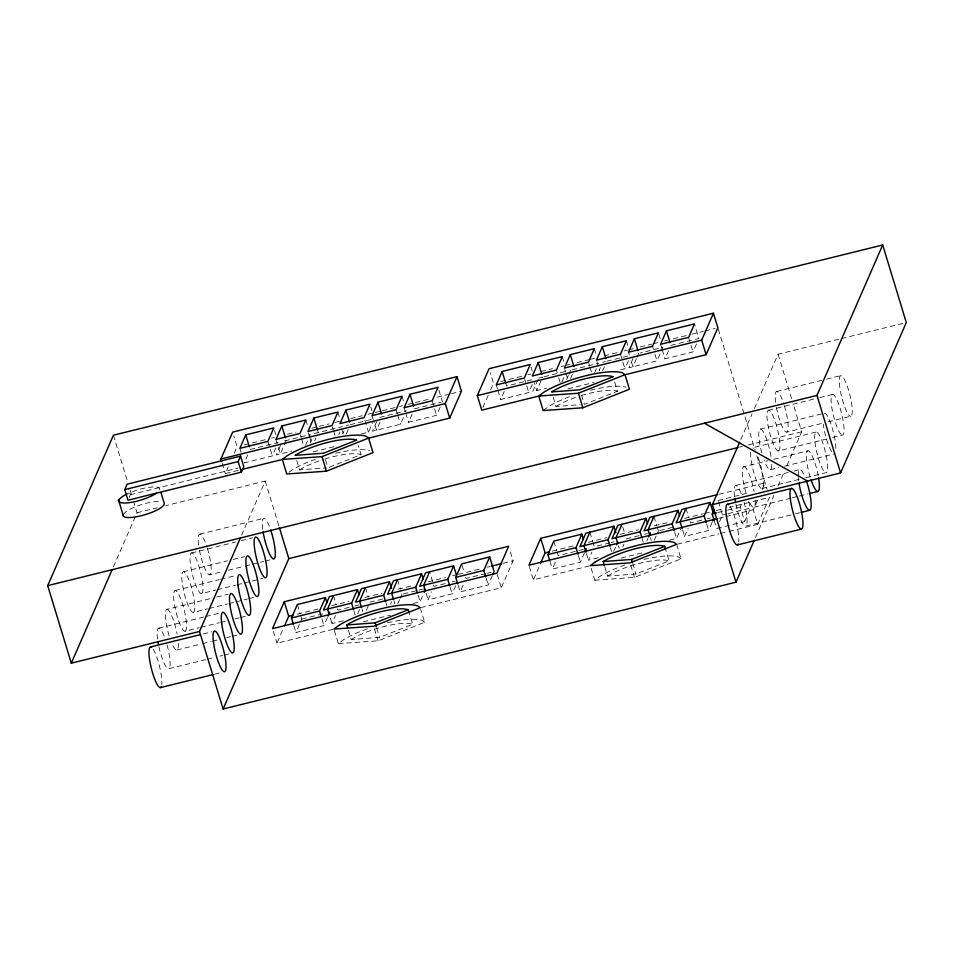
<?xml version="1.0" encoding="UTF-8"?>
<svg xmlns="http://www.w3.org/2000/svg" width="954" height="954" viewBox="0 0 954 954"><rect width="100%" height="100%" fill="white"/><g stroke="black" fill="none" stroke-linecap="round" stroke-linejoin="round"><path stroke-width="0.72" stroke-dasharray="4.77 3.58" d="M159.7 489.927L159.723 488.472L158.352 487.458A21.417 5.33 -16.9 0 0 126.894 494.077M129.16 497.475L130.352 494.756L128.742 489.462M113.335 566.962L137.018 512.763L134.013 502.889M238.261 470.37L225.311 473.578L228.256 466.852M234.135 453.388L237.069 446.663L233.849 436.073M247.813 454.808L244.284 462.881L272.331 455.952L276.445 446.532M280.452 445.53L276.338 454.963L291.65 451.17M241.553 535.254L265.224 481.054L165.829 505.632M286.224 440.509L280.345 453.961L277.519 444.707M305.554 445.327L310.265 434.559L283.553 441.165M310.157 442.99L311.922 438.959M314.748 440.653L315.929 437.969M338.789 434.714L339.958 432.019M342.796 433.724L343.965 431.029M346.219 434.082L348.568 428.692M361.423 433.915L368.494 432.174L372.609 422.753M333.041 629.342L276.946 643.211L283.41 628.4M376.615 421.751L372.501 431.184L400.537 424.244L404.663 414.823M380.026 422.109L376.508 430.182L373.682 420.929M327.484 617.5L323.955 625.574L295.907 632.514L301.786 619.051L300.582 615.091M440.128 407.251L436.598 415.324L408.55 422.264L412.08 414.191M343.285 620.804L331.968 623.594L335.498 615.521M357.774 613.613L359.539 609.582M366.372 610.286L368.721 604.908M390.413 604.347L391.593 601.652M482.915 407.477L488.209 395.361M490.559 389.983L493.504 383.246L490.284 372.668M397.842 603.703L399.607 599.672M400.191 598.325L401.956 594.282L400.752 590.323M532.284 384.462L528.754 392.535L500.707 399.476L504.237 391.402M413.046 603.548L420.118 601.795L423.648 593.722M455.702 585.804L452.172 593.877L428.131 599.816L431.661 591.742M538.056 379.43L532.761 391.545L546.666 388.111M492.347 575.536L488.233 584.957L460.186 591.897L464.3 582.477M561.989 381.922L565.519 373.849M566.581 379.585L568.346 375.542M568.93 374.195L570.695 370.164M570.587 378.595L572.352 374.552M594.628 372.644L596.393 368.614M420.774 607.638L501.315 587.724L513.073 560.809L509.46 548.908M599.219 370.307L600.4 367.624M602.642 370.665L604.407 366.634M620.672 369.806L624.918 368.757L628.447 360.684M589.465 565.925L533.369 579.793L539.845 564.995M633.039 358.346L628.924 367.767L656.972 360.839L662.851 347.375L640.229 352.968M636.461 358.704L632.931 366.777L630.916 360.159M637.045 357.356L638.81 353.314L634.804 354.304M584.504 552.748L580.39 562.168L552.342 569.109L555.86 561.035M696.563 343.845L693.033 351.919L664.986 358.847L668.515 350.774M598.301 557.744L588.403 560.189L591.921 552.116M613.613 551.555L615.962 546.165M622.807 546.88L623.976 544.185M646.848 540.93L648.016 538.247M654.265 540.298L658.391 530.877L657.175 526.906M669.469 540.143L676.541 538.39L680.667 528.969M712.125 522.387L708.595 530.46L684.555 536.41L688.084 528.337M740.793 439.603L752.038 413.857M754.399 408.443L778.082 354.232L840.033 338.92M719.554 521.755L722.488 515.029L718.469 501.792M714.2 520.55L716.609 528.48L744.657 521.552L740.232 507.003L741.997 502.961M744.657 521.552L750.536 508.088L748.532 501.47M728.975 531.426L757.75 524.318L753.314 509.77L758.025 499.002M762.139 489.581L765.072 482.843L719.054 494.232M757.75 524.318L769.508 497.392L729.238 507.349M755.508 537.472L773.861 495.46M777.999 485.98L784.522 471.073M786.883 465.659L801.682 431.78L793.108 403.578M289.062 472.23L291.375 470.489A48.129 11.997 -16.9 0 1 315.464 459.268M543.16 410.566L547.811 407.084A48.129 11.997 -16.9 0 1 571.899 395.85M334.341 630.379L338.36 643.604L343.011 640.122A48.129 11.997 -16.9 0 1 368.399 628.436M591.17 568.286L594.795 580.199L599.434 576.717A48.129 11.997 -16.9 0 1 624.822 565.018M338.36 643.604L378.046 640.826L424.625 622.27L420.607 609.046M594.795 580.199L634.482 577.408L681.061 558.865L677.03 545.64M329.297 467.221L361.053 454.676L358.227 445.423M614.662 382.017L617.476 391.271L584.349 404.353L581.535 395.099M348.401 630.248L351.215 639.514L379.549 637.391L412.677 624.31L409.051 612.408M604.824 566.843L607.638 576.097L635.972 573.986L669.1 560.904L665.475 549.003M244.272 444.874L265.844 439.544M271.592 438.124L274.466 437.409M287.416 434.213L296.05 432.079M311.863 428.167L317.622 426.736M319.053 426.39L329.13 423.898M334.878 422.467L342.069 420.69M350.702 418.556L362.21 415.717M367.958 414.298L373.718 412.867M375.149 412.51L380.908 411.091M382.339 410.733L398.164 406.821M399.607 406.464L402.481 405.76M408.229 404.329L413.988 402.91M415.419 402.552L429.813 398.999M437.004 397.222L449.942 394.014M451.385 393.668L461.45 391.176M500.695 381.469L522.267 376.138M528.027 374.707L530.901 374.004M540.966 371.511L552.473 368.661M561.107 366.527L563.981 365.823M565.424 365.465L571.172 364.046M576.92 362.615L588.427 359.777M589.87 359.419L595.618 358M604.252 355.866L618.633 352.3M624.393 350.881L627.267 350.166M628.71 349.82L634.458 348.389M640.206 346.97L651.713 344.12M653.156 343.774L658.904 342.343M664.664 340.924L667.538 340.208M673.297 338.789L686.236 335.593M691.984 334.162L703.492 331.324M704.934 330.966L714.999 328.474M250.163 449.429L278.21 442.489M314.271 433.569L342.319 426.641M346.326 425.651L348.997 424.983M350.333 424.649L372.954 419.056M379.716 417.387L406.428 410.78M414.441 408.801L441.082 402.218M531.831 379.775L506.586 386.012L505.787 383.365M538.64 378.094L542.647 377.092L536.768 390.556L534.359 382.626M544.066 376.747L566.688 371.154M572.03 369.83L598.742 363.224M602.749 362.234L605.42 361.578M606.756 361.244L630.797 355.305M670.865 345.396L698.912 338.455L694.488 323.907M130.352 494.756L238.023 468.128M313.055 451.886L334.627 446.544M568.047 388.827L593.937 382.423M137.018 512.763L157.183 507.778M841.476 338.563L903.414 323.239M199.708 534.168L263.805 518.308M776.663 391.498L825.103 379.513M826.534 379.167L840.772 375.637M191.492 552.962L235.65 542.051M241.35 540.632L252.75 537.817M768.459 410.292L818.317 397.961M819.736 397.615L832.556 394.443M183.275 571.768L227.434 560.845M233.134 559.438L244.534 556.623M760.243 429.097L822.92 413.595M199.434 550.112A20.928 4.221 76.1 0 0 209.713 574.797L222.532 571.625M228.233 570.218L243.902 566.342M245.321 565.984L251.021 564.577M252.452 564.231L263.841 561.405M265.272 561.059L270.972 559.652M776.401 407.441A20.928 4.221 76.1 0 0 786.68 432.126L822.288 423.314M827.989 421.906L850.777 416.266A20.928 4.221 76.1 0 0 846.842 384.999A20.928 4.221 76.1 0 0 839.711 386.597A20.928 4.221 76.1 0 0 850.777 416.266M739.565 447.14L742.45 446.424M748.234 444.993L801.682 431.78M175.059 590.574L219.217 579.65M220.648 579.293L236.318 575.417M816.135 432.043L752.026 447.903A20.928 4.221 76.1 0 1 753.266 448.356M201.497 593.603A20.928 4.221 76.1 0 0 197.561 562.323A20.928 4.221 76.1 0 0 190.418 563.921A20.928 4.221 76.1 0 0 201.497 593.603L215.747 590.073M217.166 589.727L235.686 585.148M237.117 584.79L242.805 583.383M244.236 583.025L262.755 578.446M778.464 450.92A20.928 4.221 76.1 0 0 774.529 419.653A20.928 4.221 76.1 0 0 767.386 421.251A20.928 4.221 76.1 0 0 778.464 450.92L826.891 438.947M832.592 437.54L842.573 435.072A20.928 4.221 76.1 0 0 838.626 403.804A20.928 4.221 76.1 0 0 831.494 405.402A20.928 4.221 76.1 0 0 842.573 435.072M169.168 635.829A20.928 4.221 76.1 0 1 166.843 609.367L211.013 598.456M216.701 597.037L228.101 594.223M746.123 493.158A20.928 4.221 76.1 0 1 743.81 466.697L768.03 460.71M773.73 459.303L807.919 450.848A20.928 4.221 76.1 0 1 818.198 475.533M193.28 612.396A20.928 4.221 76.1 0 0 189.345 581.129A20.928 4.221 76.1 0 0 182.202 582.727A20.928 4.221 76.1 0 0 193.28 612.396L207.531 608.879M208.95 608.521L227.469 603.942M228.9 603.596L234.601 602.189M236.02 601.831L247.42 599.017M248.839 598.659L254.539 597.252M770.248 469.726L778.798 467.615M784.498 466.208L834.356 453.877M158.626 628.173L204.216 616.904M205.647 616.546L219.885 613.028M735.594 485.503L788.302 472.468M794.002 471.061L799.702 469.642M185.064 631.202A20.928 4.221 76.1 0 0 181.129 599.935A20.928 4.221 76.1 0 0 173.998 601.521A20.928 4.221 76.1 0 0 185.064 631.202L199.314 627.672M200.734 627.327L219.253 622.747M220.684 622.39L226.384 620.982M234.934 618.872L239.204 617.81M240.623 617.465L246.323 616.057M762.031 488.531L799.07 479.373M806.19 477.608L826.14 472.671A20.928 4.221 76.1 0 0 822.205 441.404A20.928 4.221 76.1 0 0 815.062 443.002A20.928 4.221 76.1 0 0 826.14 472.671M718.064 500.48L746.111 493.54M203.13 633.945L211.681 631.822M297.326 614.161L318.91 608.819M331.849 605.623L349.116 601.354M364.929 597.442L382.196 593.173M398.009 589.262L410.959 586.054M428.215 581.785L445.482 577.528M452.673 575.739L456.978 574.678M458.421 574.32L481.436 568.632M487.184 567.213L490.07 566.497M503.008 563.301L513.073 560.809M552.318 551.102L575.334 545.414M588.284 542.206L606.982 537.591M619.921 534.383L638.62 529.756M654.444 525.845L670.268 521.933M684.65 518.38L703.348 513.753M704.779 513.395L710.539 511.976M716.287 510.557L723.478 508.78M717.79 512.548L726.209 510.462M727.616 510.116L740.232 507.003M301.786 619.051L324.229 613.505M349.164 607.34L337.847 610.143L336.643 606.172M354.816 605.945L359.062 604.896M382.626 599.064L369.902 602.212L368.697 598.241M403.375 593.937L417.506 590.443M418.925 590.085L424.578 588.69M445.327 583.562L434.01 586.364L429.586 571.816M452.399 581.809L455.225 581.117M485.693 573.581L466.065 578.434L464.86 574.463M487.1 573.235L491.31 572.197M583.454 549.409L558.221 555.645L557.005 551.674M609.833 542.886L594.282 546.725L593.066 542.766M611.252 542.528L614.078 541.836M639.061 535.659L626.337 538.807L625.12 534.836M644.713 534.252L647.539 533.56M659.798 530.531L673.941 527.025M701.75 520.157L690.434 522.947L689.229 518.988M707.403 518.749L710.241 518.058M722.488 515.029L726.698 513.979M728.105 513.634L750.536 508.088M176.848 650.008L201.067 644.01M202.498 643.664L211.049 641.553M212.468 641.195L218.168 639.788M226.718 637.677L230.987 636.616M232.418 636.258L236.687 635.209M753.815 507.325L790.854 498.167M792.285 497.821L797.985 496.414M799.404 496.056L807.955 493.945M718.803 518.296L724.551 516.877M725.994 516.519L753.314 509.77M158.901 646.752A20.928 4.221 76.1 0 0 168.643 668.802L205.682 659.643M207.101 659.297L214.221 657.533M219.921 656.125L222.771 655.422M224.202 655.064L229.902 653.657M735.856 504.082A20.928 4.221 76.1 0 0 745.599 526.131L794.038 514.158M795.469 513.801L799.738 512.751M363.236 621.865L390.568 615.115M621.102 558.102L642.686 552.771M677.197 544.233L718.911 533.918M720.353 533.56L727.544 531.783M214.555 674.216L221.686 672.463M553.201 397.21L556.015 406.476L580.104 404.675M296.766 460.627L299.58 469.881L326.506 467.865M681.061 558.865L678.699 557.112A48.129 11.997 -16.9 0 0 643.64 559.485M424.625 622.27L422.264 620.529A48.129 11.997 -16.9 0 0 387.205 622.89M778.082 354.232L792.679 402.171M718.314 329.19L755.115 450.121M756.856 455.809L767.088 489.462M688.609 337.37L693.033 351.919M658.82 334.15L660.836 340.757M660.562 344.299L661.766 348.27M662.171 349.593L664.986 358.847M652.548 346.278L653.347 348.925M654.957 354.22L656.972 360.839M706.592 523.853L708.595 530.46M686.009 508.399L688.824 517.664M626.373 340.757L628.388 347.363M628.507 352.229L629.306 354.876M682.551 529.792L684.555 536.41M620.494 354.208L624.918 368.757M674.538 531.772L676.541 538.39M653.955 516.329L656.769 525.582M594.318 348.675L596.333 355.293M596.858 361.483L599.672 370.736M650.497 537.722L651.296 540.369M588.845 363.462L589.644 366.109M590.049 367.421L591.659 372.716M642.078 538.378L643.282 542.349M622.712 526.894L624.727 533.513M632.752 563.409L635.972 573.986M630.856 565.507L634.482 577.408M562.264 356.605L563.874 361.9M564.804 369.401L565.603 372.048M566.008 373.372L567.618 378.666M618.442 545.652L619.241 548.3M556.385 370.057L557.184 372.704M558.794 377.999L560.403 383.293M610.429 547.632L611.633 551.603M589.846 532.177L592.672 541.443M531.02 367.171L532.225 371.142M586.388 553.57L588.403 560.189M524.33 377.987L528.754 392.535M578.374 555.562L580.39 562.168M553.785 541.097L556.611 550.351M496.283 384.927L497.487 388.898M497.893 390.21L500.707 399.476M549.921 561.167L552.342 569.109M529.351 566.569L533.369 579.793M497.296 574.499L501.315 587.724M438.864 389.959L442.489 401.872M432.174 400.775L436.598 415.324M486.218 578.339L488.233 584.957M462.034 565.209L464.455 573.139M401.992 396.232L404.413 404.174M404.126 407.716L405.331 411.675M405.736 412.999L408.55 422.264M458.17 585.279L460.186 591.897M396.113 409.695L397.317 413.666M397.723 414.99L400.537 424.244M450.157 587.259L452.172 593.877M370.748 406.809L371.953 410.769M372.072 415.634L373.276 419.605M426.116 593.209L428.131 599.816M364.869 420.261L368.494 432.174M418.102 595.189L420.118 601.795M397.532 579.734L400.346 589M337.883 412.092L339.898 418.699M341.627 428.859L343.237 434.142M394.062 601.127L394.873 603.775M332.409 426.867L333.22 429.515M333.614 430.838L335.224 436.133M386.048 603.119L386.859 605.754M317.467 429.932L318.278 432.579M365.477 587.664L368.292 596.918M325.505 459.828L327.926 467.758M376.735 628.137L379.549 637.391M374.433 628.924L378.046 640.826M305.829 420.01L307.844 426.629M308.369 432.818L309.179 435.453M309.573 436.777L311.183 442.072M362.007 609.057L362.818 611.705M300.355 434.797L301.166 437.445M301.559 438.768L303.575 445.375M353.994 611.037L355.21 615.008M333.423 595.594L336.237 604.848M274.585 430.588L275.789 434.559M275.909 439.412L277.125 443.383M330.358 618.311L331.968 623.594M267.895 441.404L272.331 455.952M321.939 618.967L323.955 625.574M265.224 481.054L278.962 526.167M297.362 604.502L300.176 613.768M239.848 448.332L241.064 452.303M293.892 625.896L295.907 632.514M222.091 463L225.311 473.578M273.321 631.298L276.946 643.211M113.419 435.215L127.574 481.746M130.149 490.201L132.296 497.249M262.744 529.267A20.928 4.221 76.1 0 1 269.875 527.669M784.355 405.665A20.928 4.221 76.1 0 1 786.68 432.126M775.602 402.445A20.928 4.221 76.1 0 1 777.093 391.498A20.928 4.221 76.1 0 1 783.961 404.413M771.726 464.383A20.928 4.221 76.1 0 1 764.178 460.365M761.805 452.971A20.928 4.221 76.1 0 1 760.982 429.217A20.928 4.221 76.1 0 1 771.154 457.574M758.096 457.264A20.928 4.221 76.1 0 1 763.45 485.026A20.928 4.221 76.1 0 1 756.331 480.148A20.928 4.221 76.1 0 1 750.571 452.101M755.27 500.731A20.928 4.221 76.1 0 1 749.439 502.031M743.81 466.697A20.928 4.221 76.1 0 1 754.089 491.382M744.037 502.257A20.928 4.221 76.1 0 1 745.599 526.131M734.532 496.45A20.928 4.221 76.1 0 1 741.663 494.864M730.108 506.562A20.928 4.221 76.1 0 1 738.778 541.753M335.581 453.269A48.129 11.997 -16.9 0 1 369.675 450.574M351.215 639.514A37.325 9.301 -16.9 0 1 412.677 624.31M299.58 469.881A37.325 9.301 -16.9 0 1 323.37 459.446M324.682 459.029A37.325 9.301 -16.9 0 1 361.053 454.676M590.526 390.21A48.129 11.997 -16.9 0 1 626.098 387.169M556.015 406.476A37.325 9.301 -16.9 0 1 577.158 396.9M581.117 395.624A37.325 9.301 -16.9 0 1 617.476 391.271M607.638 576.097A37.325 9.301 -16.9 0 1 669.1 560.904M123.412 514.552A21.417 5.33 -16.9 0 1 138.521 505.62A21.417 5.33 -16.9 0 1 160.117 501.506M207.388 548.335A20.928 4.221 76.1 0 1 209.713 574.797M198.635 545.116A20.928 4.221 76.1 0 1 200.125 534.168A20.928 4.221 76.1 0 1 207.006 547.083M178.303 643.401A20.928 4.221 76.1 0 1 172.471 644.701M166.843 609.367A20.928 4.221 76.1 0 1 177.122 634.052M167.069 644.928A20.928 4.221 76.1 0 1 168.643 668.802M157.565 639.132A20.928 4.221 76.1 0 1 164.708 637.534M153.153 649.233A20.928 4.221 76.1 0 1 161.81 684.423M831.626 451.612A20.928 4.221 76.1 0 1 823.278 424.196M824.351 413.249A20.928 4.221 76.1 0 1 831.781 426.569A20.928 4.221 76.1 0 1 835.811 449.68M810.232 477.31A20.928 4.221 76.1 0 1 807.919 450.848M798.641 480.601A20.928 4.221 76.1 0 1 798.331 477.608M798.259 476.249A20.928 4.221 76.1 0 1 805.212 477.56"/><path stroke-width="1.43" d="M199.517 631.465L71.3 663.173L47.7 585.637L113.419 435.215L882.7 244.987L906.3 322.535L840.581 472.945L712.376 504.654L735.975 582.19L223.117 709.013L199.517 631.465L240.36 537.973M124.759 489.617L127.132 484.179L240.575 456.119L243.795 466.709L241.41 472.158L127.979 500.206L124.759 489.617L238.19 461.569L240.575 456.119M71.3 663.173L112.155 569.669M221.686 461.676L220.887 459.029L232.645 432.114L457.026 376.627L461.45 391.176L449.692 418.09L367.707 438.363M245.738 434.881L239.848 448.332L267.895 441.404L273.786 427.941L245.738 434.881L249.352 446.782M281.8 425.961L275.909 439.412L299.95 433.474L305.829 420.01L281.8 425.961L285.413 437.862M313.842 418.031L307.963 431.494L332.004 425.544L337.883 412.092L313.842 418.031L317.467 429.932M345.897 410.101L340.018 423.564L364.058 417.625L369.937 404.162L345.897 410.101L349.522 422.014M223.117 709.013L288.823 558.603L279.391 527.586M284.268 601.736L272.51 628.662L496.891 573.175L508.649 546.26L284.268 601.736L288.704 616.284L284.59 625.705M377.951 402.183L372.072 415.634L396.113 409.695L401.992 396.232L377.951 402.183L381.576 414.084M293.498 624.584L291.483 617.965L297.362 604.502L325.409 597.574L327.019 602.856M410.005 394.252L404.126 407.716L432.174 400.775L438.053 387.312L410.005 394.252L413.631 406.154M321.14 616.32L319.53 611.025L325.409 597.574M333.423 595.594L327.544 609.046L329.154 614.34M328.069 616.153L329.834 612.122M351.585 603.107L357.464 589.644L329.416 596.584L323.537 610.035L351.585 603.107L353.588 609.713M449.692 418.09L445.268 403.542L457.026 376.627M365.477 587.664L359.598 601.127L361.602 607.734M383.639 595.177L389.518 581.713L361.471 588.654L355.592 602.117L383.639 595.177L385.643 601.795M540.715 395.588L481.746 410.16L477.31 395.612L489.08 368.697L713.449 313.21L717.873 327.759L706.115 354.685L624.131 374.958M397.532 579.734L391.653 593.197L393.656 599.804M502.162 371.464L496.283 384.927L524.33 377.987L530.209 364.535L502.162 371.464L505.787 383.365M415.694 587.247L421.573 573.795L393.525 580.724L387.646 594.187L415.694 587.247L417.303 592.541M429.586 571.816L423.707 585.267L425.317 590.562M424.232 592.374L425.412 589.691M538.223 362.544L532.344 376.007L556.385 370.057L562.264 356.605L538.223 362.544L541.848 374.457M447.748 579.328L453.627 565.865L425.579 572.805L419.7 586.257L447.748 579.328L449.751 585.935M457.765 583.955L455.75 577.349L461.641 563.886L489.688 556.945L494.112 571.494L492.932 574.189M570.277 354.626L564.398 368.077L588.439 362.138L594.318 348.675L570.277 354.626L573.903 366.527M485.813 577.027L483.797 570.409L489.688 556.945M602.332 346.696L596.453 360.159L620.494 354.208L626.373 340.757L602.332 346.696L605.957 358.597M717.611 494.589L540.703 538.33L528.945 565.245L717.36 518.654M634.386 338.765L628.507 352.229L652.548 346.278L658.427 332.827L634.386 338.765L638.011 350.678M540.429 563.647L545.128 552.879L540.703 538.33M549.516 559.843L547.906 554.56L553.785 541.097L581.833 534.157L583.443 539.451M666.441 330.847L660.562 344.299L688.609 337.37L694.488 323.907L666.441 330.847L670.066 342.748M577.969 554.238L575.954 547.62L581.833 534.157M589.846 532.177L583.967 545.64L585.983 552.247M585.088 551.4L586.269 548.705M608.008 539.69L613.887 526.238L585.839 533.167L579.96 546.63L608.008 539.69L610.023 546.308M706.115 354.685L701.691 340.137L713.449 313.21M621.901 524.259L616.022 537.71L617.632 543.005M616.558 544.817L617.727 542.134M640.062 531.772L645.941 518.308L617.894 525.249L612.015 538.7L640.062 531.772L641.672 537.054M653.955 516.329L648.076 529.792L649.686 535.075M648.613 536.899L650.378 532.857M672.117 523.841L677.996 510.378L649.948 517.318L644.069 530.782L672.117 523.841L674.132 530.46M686.009 508.399L680.13 521.862L682.146 528.468M704.171 515.911L710.05 502.46L682.003 509.388L676.124 522.852L704.171 515.911L706.187 522.53M712.376 504.654L739.6 442.31M714.2 520.55L712.185 513.932L713.95 509.901M712.71 521.039L713.89 518.356M840.581 472.945L816.982 395.397L882.7 244.987M735.975 582.19L754.328 540.179M119.19 499.741L118.308 500.17L120.395 498.203A21.417 5.33 -16.9 0 1 126.894 494.077M156.349 493.182L155.597 493.743A21.417 5.33 -16.9 0 1 131.425 502.341A21.417 5.33 -16.9 0 1 118.988 499.991M282.312 459.423L286.951 455.94A48.129 11.997 -16.9 0 1 366.217 436.348L368.578 438.089L373.002 452.637L326.423 471.193L286.737 473.971L282.312 459.423L321.999 456.644L368.578 438.089M538.736 396.017L543.375 392.535A48.129 11.997 -16.9 0 1 622.64 372.931L625.001 374.683L629.425 389.232L582.846 407.787L543.16 410.566L538.736 396.017L578.422 393.239L625.001 374.683M347.59 627.613L346.791 624.965L375.125 622.843L408.252 609.761L409.051 612.408M604.419 565.519L603.214 561.548L631.548 559.438L664.676 546.356L665.475 549.003M220.887 459.029L445.268 403.542M477.31 395.612L701.691 340.137M241.135 469.666L284.28 458.993M47.7 585.637L816.982 395.397M288.823 558.603L738.122 447.498M150.422 646.979L200.28 634.649M727.377 504.296L791.486 488.448M288.704 616.284L293.021 615.223M491.501 566.139L501.565 563.647M545.128 552.879L549.444 551.817M291.483 617.965L319.53 611.025M455.75 577.349L483.797 570.409M547.906 554.56L575.954 547.62M712.185 513.932L716.394 512.894M809.374 493.588L817.924 491.477A20.928 4.221 76.1 0 0 818.639 478.085M801.169 512.393L809.707 510.283A20.928 4.221 76.1 0 0 806.595 481.341M160.427 687.607L213.136 674.573M737.394 544.937L801.491 529.076A20.928 4.221 76.1 0 0 797.556 497.809A20.928 4.221 76.1 0 0 790.425 499.407A20.928 4.221 76.1 0 0 801.491 529.076M704.457 423.23L807.621 481.09M710.05 502.46L713.27 513.037M677.996 510.378L679.606 515.673M645.941 518.308L647.551 523.603M631.548 559.438L632.359 562.085M578.422 393.239L582.846 407.787M613.887 526.238L615.902 532.845M453.627 565.865L456.441 575.119M421.573 573.795L423.182 579.078M389.518 581.713L391.534 588.332M375.125 622.843L376.329 626.814M321.999 456.644L326.423 471.193M357.464 589.644L359.074 594.938M238.19 461.569L241.41 472.158M160.928 492.443L164.148 503.02A21.417 5.33 -16.9 0 1 143.708 515.088A21.417 5.33 -16.9 0 1 123.412 514.552M118.964 501.458L123.4 516.007M270.709 530.007A20.928 4.221 76.1 0 1 273.822 558.949A20.928 4.221 76.1 0 1 263.089 531.7M735.319 501.446A20.928 4.221 76.1 0 1 734.878 498.894M738.289 544.007A20.928 4.221 76.1 0 1 728.26 525.535A20.928 4.221 76.1 0 1 728.617 504.761M346.791 624.965A37.325 9.301 -16.9 0 1 408.252 609.761M603.214 561.548A37.325 9.301 -16.9 0 1 664.676 546.356M158.364 644.117A20.928 4.221 76.1 0 1 157.911 641.565M161.321 686.677A20.928 4.221 76.1 0 1 151.304 668.205A20.928 4.221 76.1 0 1 151.65 647.432M817.924 491.477A20.928 4.221 76.1 0 1 811.031 479.79M809.707 510.283A20.928 4.221 76.1 0 1 798.987 483.034M338.575 625.574L333.936 629.056L373.622 626.277L420.201 607.722L417.84 605.981A48.129 11.997 -16.9 0 0 338.575 625.574M595.01 562.168L590.359 565.65L630.057 562.86L676.624 544.317L674.263 542.564A48.129 11.997 -16.9 0 0 595.01 562.168M356.617 440.128L323.489 453.21L295.156 455.332A37.325 9.301 -16.9 0 1 356.617 440.128M613.052 376.723L579.925 389.804L551.591 391.927A37.325 9.301 -16.9 0 1 613.052 376.723M254.527 548.073A20.928 4.221 76.1 0 0 265.606 577.742A20.928 4.221 76.1 0 0 261.67 546.475A20.928 4.221 76.1 0 0 254.527 548.073M246.311 566.867A20.928 4.221 76.1 0 0 257.389 596.548A20.928 4.221 76.1 0 0 253.454 565.281A20.928 4.221 76.1 0 0 246.311 566.867M238.095 585.673A20.928 4.221 76.1 0 0 249.173 615.354A20.928 4.221 76.1 0 0 245.238 584.075A20.928 4.221 76.1 0 0 238.095 585.673M229.89 604.478A20.928 4.221 76.1 0 0 240.957 634.148A20.928 4.221 76.1 0 0 237.021 602.88A20.928 4.221 76.1 0 0 229.89 604.478M221.674 623.272A20.928 4.221 76.1 0 0 232.74 652.953A20.928 4.221 76.1 0 0 228.805 621.686A20.928 4.221 76.1 0 0 221.674 623.272M213.457 642.078A20.928 4.221 76.1 0 0 224.536 671.759A20.928 4.221 76.1 0 0 220.601 640.48A20.928 4.221 76.1 0 0 213.457 642.078"/></g></svg>
